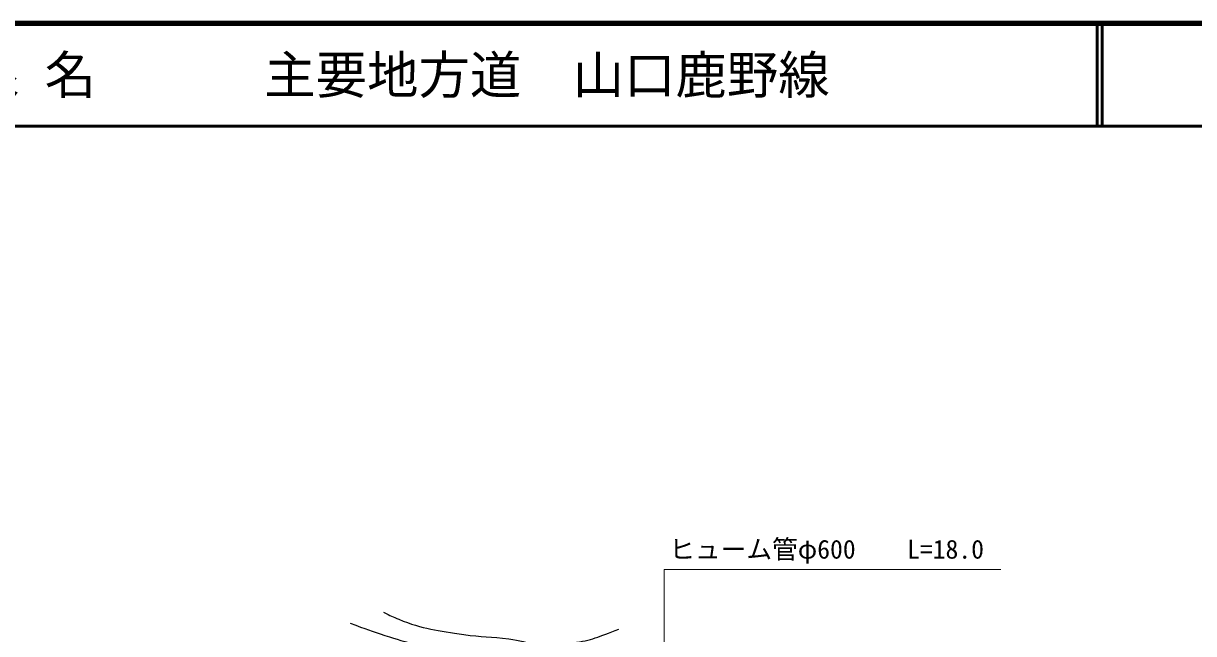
# Model space of a CAD drawing. Units: millimetres, scale not verified. Extents: x 40000 to 680000, y 20000 to 380000.
# Drawn here: x 193303 to 307144, y 320698 to 380000 of the extents above; entities that cross this region are included whole.
import ezdxf
from ezdxf.enums import TextEntityAlignment as Align

# ---------------------------------------------------------------- set-up
doc = ezdxf.new("R2010")
doc.units = ezdxf.units.MM
doc.header["$LTSCALE"] = 1000
for name, color, linetype, lineweight in [('M-BGD', 7, 'Continuous', 25), ('M-STR-HTXT', 7, 'Continuous', 13), ('M-TTL', 2, 'Continuous', 140), ('M-TTL-LINE', 7, 'Continuous', 50)]:
    doc.layers.add(name, color=color, linetype=linetype, lineweight=lineweight)
doc.layers.add('M-TTL-TXT', color=7, linetype='Continuous')
doc.styles.add('ＭＳ ゴシック', font='')
doc.styles.get('ＭＳ ゴシック').set_extended_font_data('MS Gothic')

msp = doc.modelspace()

# ---------------------------------------------------------------- linework, layer by layer
at = {"layer": 'M-BGD'}
for points, knots in [([(228350, 322771), (229010, 322417), (229246, 322338), (229834, 322092), (232171, 321114), (233645, 320998), (236149, 320608), (237842, 320345), (238821, 320439), (240515, 320184), (241613, 320019), (242209, 319796), (243313, 319675), (243938, 319607), (244294, 319615), (244923, 319633), (245654, 319654), (246064, 319703), (246788, 319802), (248584, 320048), (249236, 320386), (251239, 321116)], [0, 0, 0, 0, 1, 1, 1, 2, 2, 2, 3, 3, 3, 4, 4, 4, 5, 5, 5, 6, 6, 6, 7, 7, 7, 7]), ([(225086, 321711), (226697, 321112), (227138, 320944), (228477, 320524), (229692, 320143), (230367, 319896), (231614, 319634), (233529, 319231), (234629, 319139), (236573, 318913), (238424, 318698), (239488, 318785), (241320, 318446), (244055, 317941), (245476, 317172), (248202, 316619), (251544, 315942), (253475, 315901), (256834, 315309), (258197, 315068), (258948, 314871), (260312, 314634), (260756, 314556), (261003, 314485), (261454, 314461), (262172, 314422), (262475, 314527), (263277, 314715)], [0, 0, 0, 0, 1, 1, 1, 2, 2, 2, 3, 3, 3, 4, 4, 4, 5, 5, 5, 6, 6, 6, 7, 7, 7, 8, 8, 8, 9, 9, 9, 9])]:
    msp.add_open_spline(points, degree=3, knots=knots, dxfattribs=at)
at = {"layer": 'M-STR-HTXT'}
for p, q in [((255632, 301049), (255632, 326929)), ((255632, 326929), (288382, 326929))]:
    msp.add_line(p, q, dxfattribs=at)
at = {"layer": 'M-TTL'}
msp.add_line((680000, 380000), (40000, 380000), dxfattribs=at)
at = {"layer": 'M-TTL-LINE'}
for p, q in [((297750, 380000), (297750, 370000)), ((298250, 380000), (298250, 370000)), ((40000, 370000), (680000, 370000))]:
    msp.add_line(p, q, dxfattribs=at)

# ---------------------------------------------------------------- texts
at = {"layer": 'M-STR-HTXT', "style": 'ＭＳ ゴシック'}
msp.add_text('ヒューム管φ600\u3000\u3000L=18.0', height=1833, dxfattribs=at).set_placement((256132, 327429), align=Align.BOTTOM_LEFT)
at = {"layer": 'M-TTL-TXT', "style": 'ＭＳ ゴシック'}
for s, p in [('路 線 名', (180380, 375000)), ('主要地方道\u3000山口鹿野線', (216734, 375000))]:
    msp.add_text(s, height=3666, dxfattribs=at).set_placement(p, align=Align.MIDDLE_LEFT)

doc.saveas('drawing.dxf')
